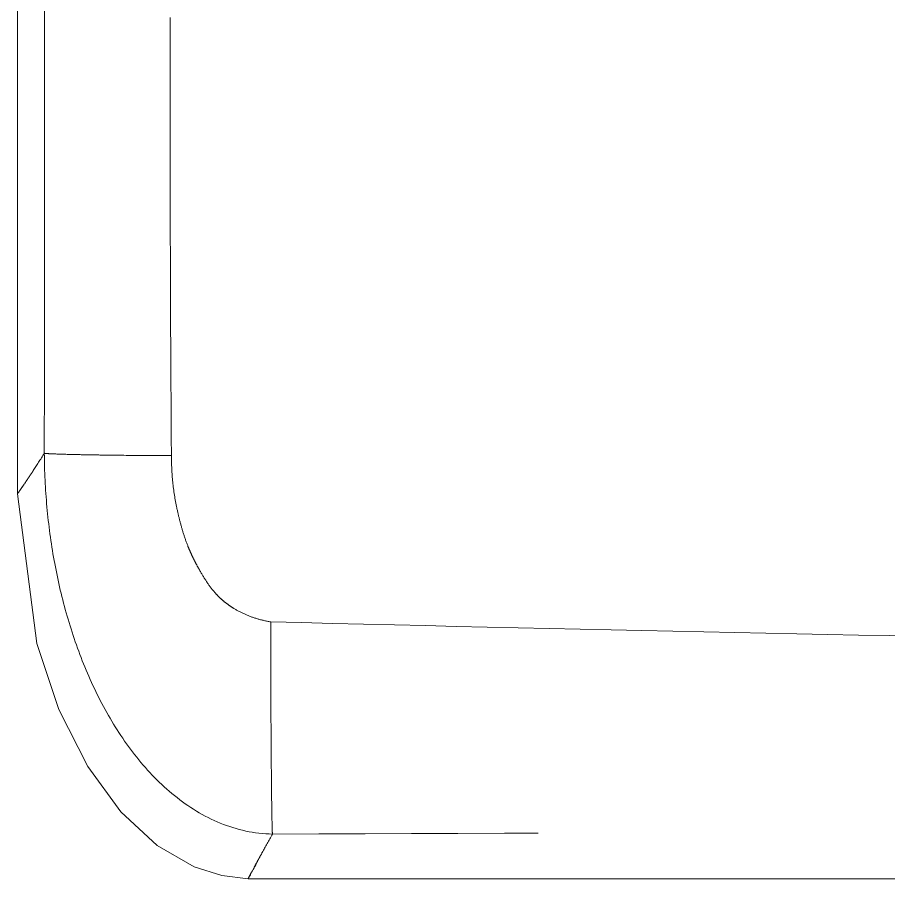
# Model space of a CAD drawing. Header units: millimetres. Extents: x 1680 to 166026, y 35966 to 91121.
# Drawn here: x 44707.5 to 44866, y 56008.3 to 56165 of the extents above; entities that cross this region are included whole.
import ezdxf

# ---------------------------------------------------------------- set-up
doc = ezdxf.new("R2010")
doc.units = ezdxf.units.MM
doc.linetypes.add('IMPORT-ACAD_ISO03W100', pattern=[762, 304.8, -457.2])
doc.layers.add('A-GENM', color=13, linetype='Continuous', lineweight=18)
doc.layers.add('G-IMPT', color=8, linetype='Continuous', lineweight=18)

# ---------------------------------------------------------------- blocks, each defined once
blk = doc.blocks.new('Furniture_Sofas-Armchairs_Fritz-Hansen_Alphabet-SofaT-Series-PL300-3 - Default-285427-mebel yerləşmə planı')
at = {"layer": 'A-GENM', "color": 253, "linetype": 'IMPORT-ACAD_ISO03W100'}
for points, knots in [([(-1273.87, -701.01), (-1273.13, -670.99), (-1271.77, -610.93), (-1270.09, -520.83), (-1268.77, -430.71), (-1267.93, -340.59), (-1267.93, -250.46), (-1268.88, -145.31), (-1270.86, -25.17), (-1272.82, 64.92), (-1273.87, 109.97)], [0, 0, 0, 0, 0.111111, 0.222222, 0.333333, 0.444444, 0.555556, 0.666667, 0.833333, 1, 1, 1, 1]), ([(-1235.29, 109.64), (-1235.39, 79.63), (-1235.59, 19.61), (-1235.92, -100.43), (-1236.18, -250.5), (-1236.08, -415.59), (-1235.73, -565.65), (-1235.45, -655.68), (-1235.29, -700.69)], [0, 0, 0, 0, 0.1111111, 0.2222222, 0.4444444, 0.6666667, 0.8333333, 1, 1, 1, 1]), ([(-1304.53, -742.2), (-1301.28, -742.18), (-1294.74, -741.86), (-1285.04, -740.56), (-1275.47, -738.38), (-1266.17, -735.23), (-1257.3, -731.06), (-1249.07, -725.61), (-1241.99, -718.81), (-1236.76, -710.36), (-1235.35, -703.99), (-1235.29, -700.69)], [0, 0, 0, 0, 0.1111111, 0.2222222, 0.3333333, 0.4444444, 0.5555556, 0.6666667, 0.7777778, 0.8888889, 0.9999999, 0.9999999, 0.9999999, 0.9999999]), ([(-1304.1, -719.07), (-1302.49, -719.07), (-1299.28, -718.92), (-1295.36, -718.29), (-1292.24, -717.56), (-1289.88, -716.9), (-1287.97, -716.22), (-1286.49, -715.6), (-1285.6, -715.18), (-1284.89, -714.82), (-1284.18, -714.45), (-1282.93, -713.76), (-1281.16, -712.7), (-1279.54, -711.49), (-1278.39, -710.42), (-1277.62, -709.57), (-1276.94, -708.67), (-1276.1, -707.4), (-1275.21, -705.7), (-1274.39, -703.47), (-1274.02, -701.85), (-1273.87, -701.01)], [0, 0, 0, 0, 0.125, 0.25, 0.3125, 0.375, 0.4375, 0.46875, 0.5, 0.515625, 0.53125, 0.5625, 0.625, 0.6875, 0.71875, 0.75, 0.78125, 0.8125, 0.875, 0.9375, 1, 1, 1, 1]), ([(-1235.29, -700.69), (-1235.55, -700.71), (-1236.36, -700.74), (-1238.99, -700.8), (-1244.04, -700.87), (-1252.5, -700.94), (-1262.71, -700.99), (-1270.14, -701.01), (-1273.87, -701.01)], [0, 0, 0, 0, 0.1, 0.2, 0.4, 0.6, 0.8, 1, 1, 1, 1]), ([(-1235.29, -700.69), (-1234.11, -701.35), (-1232.41, -702.29), (-1230.47, -703.36), (-1229.64, -703.81), (-1229.26, -704.02)], [0, 0, 0, 0, 0.125, 0.1875, 0.25, 0.25, 0.25, 0.25]), ([(-1228.22, -704.58), (-1227.94, -704.72), (-1227.47, -704.97), (-1227.11, -705.15), (-1227.13, -705.13), (-1227.2, -705.09)], [0.3147687, 0.3147687, 0.3147687, 0.3147687, 0.375, 0.4375, 0.5, 0.5, 0.5, 0.5]), ([(-1304.53, -742.2), (-1304.51, -742.05), (-1304.47, -741.63), (-1304.4, -740.32), (-1304.33, -738.14), (-1304.26, -734.93), (-1304.2, -731.49), (-1304.15, -727.35), (-1304.12, -722.78), (-1304.11, -720.34), (-1304.1, -719.07)], [0, 0, 0, 0, 0.1111111, 0.2222222, 0.4444444, 0.5555556, 0.6666667, 0.8333333, 0.9166667, 1, 1, 1, 1]), ([(-1298.98, -745.81), (-1299.31, -745.59), (-1300.05, -745.09), (-1301.8, -743.93), (-1303.39, -742.91), (-1304.53, -742.2)], [0.75, 0.75, 0.75, 0.75, 0.8125, 0.875, 0.9999999, 0.9999999, 0.9999999, 0.9999999]), ([(-1297.19, -747.05), (-1297.14, -747.09), (-1297.13, -747.1), (-1297.45, -746.88), (-1298.05, -746.46), (-1298.6, -746.07), (-1298.9, -745.87)], [0.5, 0.5, 0.5, 0.5, 0.5625, 0.625, 0.6875, 0.7448808, 0.7448808, 0.7448808, 0.7448808])]:
    blk.add_open_spline(points, degree=3, knots=knots, dxfattribs=at)
for points in [[(-1227.18, -705.1), (-1227.02, -705.2), (-1228.33, -704.48), (-1230.04, -703.54)], [(-1383.76, -719.3), (-1374.91, -719.31), (-1366.06, -719.3), (-1357.21, -719.27)], [(-1357.18, -719.3), (-1339.48, -719.28), (-1321.78, -719.2), (-1304.1, -719.07)], [(-1304.53, -742.2), (-1319.19, -742.19), (-1348.49, -742.17), (-1392.46, -742.16), (-1421.76, -742.18), (-1436.43, -742.2)], [(-1298.94, -745.84), (-1297.66, -746.7), (-1297.15, -747.08), (-1297.17, -747.06)]]:
    blk.add_open_spline(points, degree=3, dxfattribs=at)
at = {"layer": 'G-IMPT'}
blk.add_line((-1297.15, -747.08), (-1443.8, -747.08), dxfattribs=at)
at = {"layer": 'G-IMPT', "flags": 128}
for points in [[(-1227.14, -705.13), (-1227.14, -400.33), (-1227.14, -95.53), (-1227.14, 114.08)], [(-1297.15, -747.07), (-1269.97, -743.54), (-1257.96, -739.54), (-1247.55, -734.3), (-1239.32, -728.25), (-1233.22, -721.64), (-1229.35, -714.93), (-1227.74, -709.88), (-1227.16, -705.12)]]:
    blk.add_lwpolyline(points, dxfattribs=at)

msp = doc.modelspace()

# ---------------------------------------------------------------- block references
at = {"layer": 'A-GENM', "color": 253, "linetype": 'IMPORT-ACAD_ISO03W100', "rotation": 269.9999999999997}
msp.add_blockref('Furniture_Sofas-Armchairs_Fritz-Hansen_Alphabet-SofaT-Series-PL300-3 - Default-285427-mebel yerləşmə planı', (45454.63, 54781.24), dxfattribs=at)

doc.saveas('drawing.dxf')
